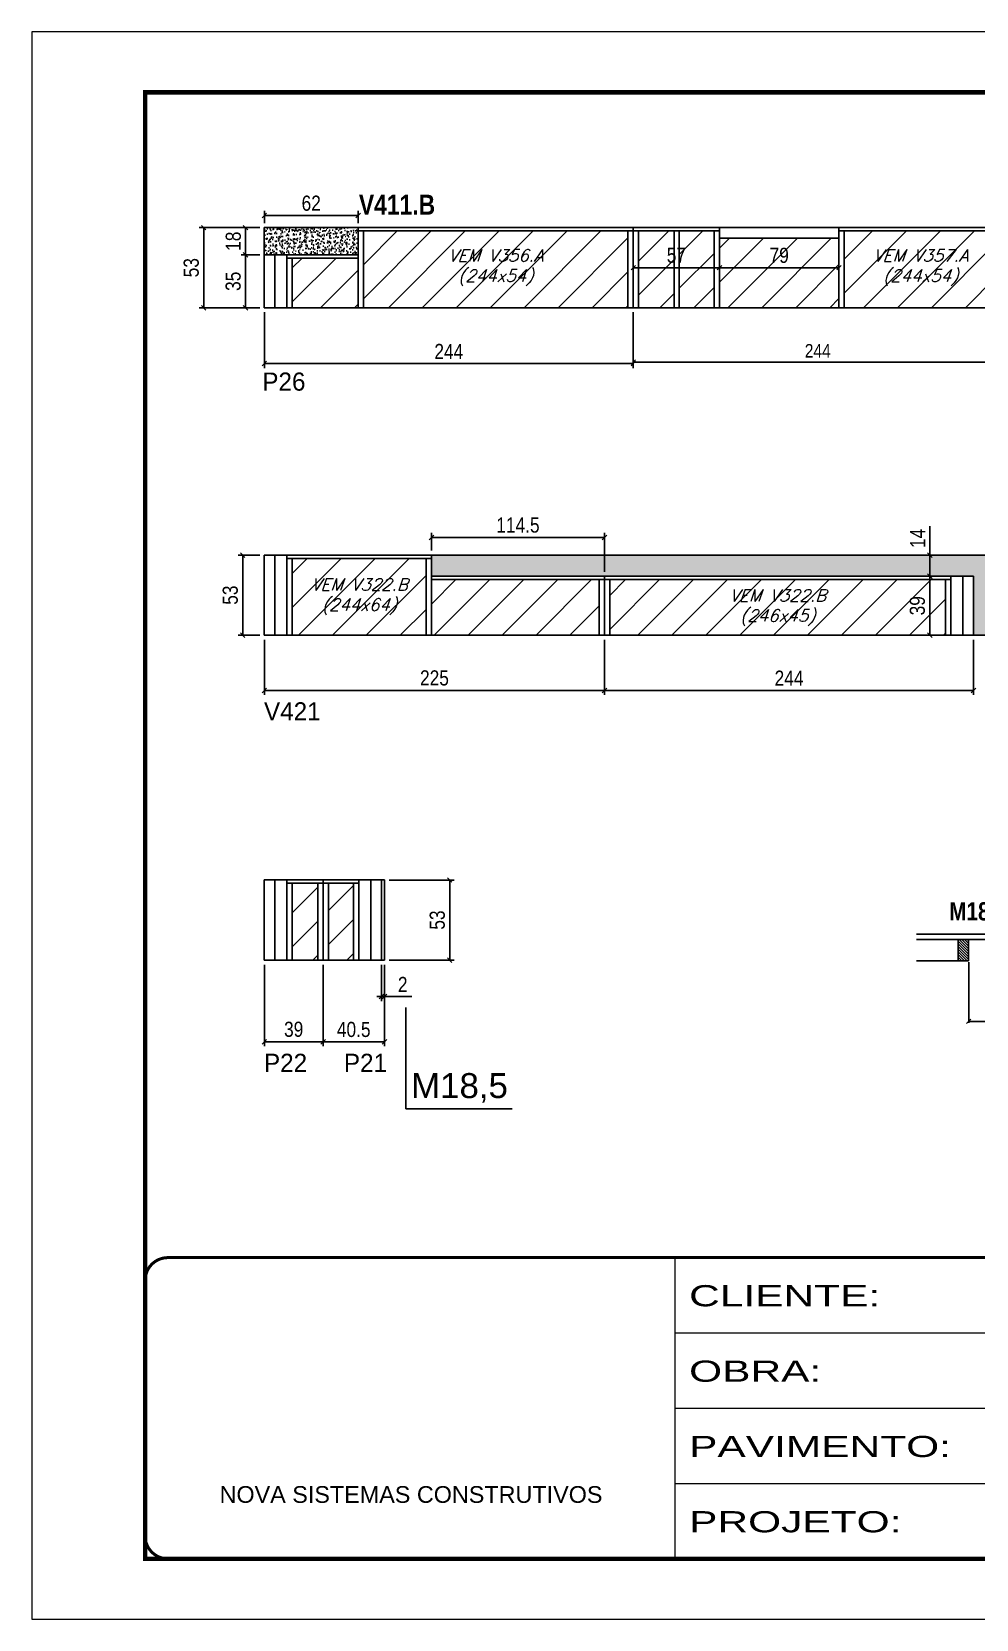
# Model space of a CAD drawing. Extents: x 13154 to 22413, y 1253 to 30260.
# Drawn here: x 17923 to 18548, y 25373 to 26423 of the extents above; entities that cross this region are included whole.
import ezdxf

# ---------------------------------------------------------------- set-up
doc = ezdxf.new("R2010")
doc.units = 0
doc.linetypes.add('CONTINUO', pattern=[0])
doc.linetypes.add('DASHED', pattern=[0.75, 0.5, -0.25])
for name, color, linetype in [('5', 5, 'Continuous'), ('COTA', 241, 'Continuous'), ('detalhes', 4, 'Continuous'), ('NOMENCLATURA', 7, 'Continuous'), ('Painéis', 200, 'Continuous'), ('SARR_2.2x10', 60, 'Continuous'), ('SARR_2.2x7', 40, 'Continuous'), ('SARR_3.5x7', 81, 'Continuous'), ('texto', 7, 'Continuous')]:
    doc.layers.add(name, color=color, linetype=linetype)
for name, color, linetype, lineweight in [('Folhas', 255, 'Continuous', 9), ('Hachura', 251, 'Continuous', 9), ('SARRAFO DE PRESSAO', 251, 'DASHED', 9)]:
    doc.layers.add(name, color=color, linetype=linetype, lineweight=lineweight)
doc.styles.add('ARIAL', font='arial.ttf')
doc.styles.add('COTA TECNICA', font='techl___.ttf', dxfattribs={"height": 10})
doc.styles.add('COTA TECNICA 2X', font='techl___.ttf', dxfattribs={"height": 10})
doc.styles.add('COTA TECNICA-50', font='techl___.ttf', dxfattribs={"height": 9})
doc.styles.add('Romans', font='romans.shx')
doc.styles.add('ROMAS860', font='ROMAS860.SHX')
doc.styles.get("Standard").update_dxf_attribs({"font": 'arial.ttf'})
doc.styles.add('TECNICA', font='techb___.ttf', dxfattribs={"height": 10})
doc.styles.add('Tecnologia', font='')
doc.styles.get('Tecnologia').set_extended_font_data('Forgotten Futurist')
doc.dimstyles.new('COTA PAINEL-50', dxfattribs={"dimtxt": 9, "dimasz": 3, "dimexe": 3, "dimexo": 3, "dimgap": 3, "dimtad": 1, "dimdec": 1, "dimzin": 12, "dimdsep": 46, "dimtxsty": 'COTA TECNICA-50', "dimblk1": 'OBLIQUE', "dimblk2": 'OBLIQUE', "dimsah": 1, "dimcen": 0.9, "dimclrd": 4, "dimclre": 4, "dimclrt": 240, "dimadec": 1, "dimazin": 3, "dimtfac": 1, "dimtdec": 1, "dimtmove": 0, "dimatfit": 3, "dimfxl": 1, "dimtolj": 1, "dimtzin": 12, "dimarcsym": 0})
doc.dimstyles.new('PAINEL', dxfattribs={"dimtxt": 10, "dimasz": 3, "dimexe": 3, "dimexo": 3, "dimgap": 3, "dimtad": 1, "dimdec": 1, "dimzin": 12, "dimdsep": 46, "dimtxsty": 'COTA TECNICA', "dimblk1": 'OBLIQUE', "dimblk2": 'OBLIQUE', "dimsah": 1, "dimcen": 0.9, "dimclrd": 4, "dimclre": 4, "dimclrt": 240, "dimadec": 1, "dimazin": 3, "dimtfac": 1, "dimtdec": 1, "dimtmove": 0, "dimatfit": 3, "dimfxl": 1, "dimtolj": 1, "dimtzin": 12, "dimarcsym": 0})
doc.dimstyles.new('SECAO', dxfattribs={"dimscale": 0.333333, "dimtxt": 5, "dimasz": 9, "dimexe": 3, "dimexo": 3, "dimgap": 3, "dimtad": 1, "dimdec": 1, "dimlfac": 0.5, "dimzin": 12, "dimdsep": 46, "dimtxsty": 'COTA TECNICA 2X', "dimblk1": 'OBLIQUE', "dimblk2": 'OBLIQUE', "dimsah": 1, "dimcen": 0.9, "dimclrd": 4, "dimclre": 4, "dimclrt": 240, "dimadec": 1, "dimazin": 3, "dimtfac": 1, "dimtdec": 1, "dimtmove": 0, "dimatfit": 3, "dimfxl": 1, "dimtolj": 1, "dimtzin": 12, "dimarcsym": 0})

# ---------------------------------------------------------------- blocks, each defined once
blk = doc.blocks.new('9999999999')
at = {"color": 30, "linetype": 'CONTINUO'}
for p, q in [((98564.6, 34230.2), (98564.6, 34429.4)), ((98564.6, 34379.6), (99584, 34379.6)), ((98564.6, 34329.8), (99488, 34329.8)), ((98564.6, 34280), (99488, 34280))]:
    blk.add_line(p, q, dxfattribs=at)
at = {"color": 30, "linetype": 'CONTINUO', "const_width": 2}
blk.add_lwpolyline([(99584, 34230.2), (99584, 34414.4, 0.414214), (99569, 34429.4), (98229, 34429.4, 0.414214), (98214, 34414.4), (98214, 34245.2, 0.414214), (98229, 34230.2), (99584, 34230.2)], format="xyb", dxfattribs=at)
at = {"layer": 'Folhas'}
blk.add_lwpolyline([(98139, 34190.2), (99624, 34190.2), (99624, 35240.2), (98139, 35240.2)], close=True, dxfattribs=at)
at = {"layer": 'Folhas', "color": 30, "const_width": 3}
blk.add_lwpolyline([(98214, 34230.2), (99584, 34230.2), (99584, 35200.2), (98214, 35200.2)], close=True, dxfattribs=at)
at = {"color": 7, "linetype": 'Continuous', "ltscale": 5, "style": 'ARIAL'}
blk.add_text('NOVA SISTEMAS CONSTRUTIVOS', height=11.059, dxfattribs=at).set_placement((98263.2, 34267.2))
at = {"layer": 'Folhas', "color": 7, "style": 'Tecnologia', "width": 1.5}
for s, p in [('CLIENTE:', (98573.7, 34397.2)), ('OBRA:', (98573.7, 34347.3)), ('PAVIMENTO:', (98573.7, 34297.5)), ('PROJETO:', (98573.7, 34247.7))]:
    blk.add_text(s, height=14, dxfattribs=at).set_placement(p)
blk = doc.blocks.new('_Oblique')
at = {"color": 0, "linetype": 'ByBlock', "lineweight": -2}
blk.add_line((-0.5, -0.5), (0.5, 0.5), dxfattribs=at)
blk = doc.blocks.new('*D1441')
at = {"layer": 'COTA', "color": 4, "linetype": 'ByBlock', "lineweight": -2, "transparency": 16777216}
for p, q in [((18320.7, 26237.9), (18320.7, 26201.9)), ((18564.7, 26237.9), (18564.7, 26201.9)), ((18320.7, 26204.9), (18564.7, 26204.9))]:
    blk.add_line(p, q, dxfattribs=at)
at = {"layer": 'Defpoints', "color": 0, "linetype": 'ByBlock', "transparency": 16777216}
for p in [(18320.7, 26240.9), (18564.7, 26240.9), (18564.7, 26204.9)]:
    blk.add_point(p, dxfattribs=at)
at = {"layer": 'COTA', "color": 4, "linetype": 'ByBlock', "lineweight": -2, "transparency": 16777216, "xscale": 3, "yscale": 3, "zscale": 3, "rotation": 180}
blk.add_blockref('_Oblique', (18320.7, 26204.9), dxfattribs=at)
at = {"layer": 'COTA', "color": 4, "linetype": 'ByBlock', "lineweight": -2, "transparency": 16777216, "xscale": 3, "yscale": 3, "zscale": 3}
blk.add_blockref('_Oblique', (18564.7, 26204.9), dxfattribs=at)
at = {"layer": 'COTA', "color": 240, "linetype": 'ByBlock', "transparency": 16777216, "insert": (18442.7, 26212.4), "char_height": 9, "attachment_point": 5, "style": 'COTA TECNICA-50'}
blk.add_mtext('\\A1;244', dxfattribs=at)
blk = doc.blocks.new('*D1442')
at = {"layer": 'COTA', "color": 4, "linetype": 'ByBlock', "lineweight": -2, "transparency": 16777216}
for p, q in [((18076.7, 26237.9), (18076.7, 26201)), ((18320.7, 26237.9), (18320.7, 26201)), ((18320.7, 26204), (18076.7, 26204))]:
    blk.add_line(p, q, dxfattribs=at)
at = {"layer": 'Defpoints', "color": 0, "linetype": 'ByBlock', "transparency": 16777216}
for p in [(18076.7, 26240.9), (18320.7, 26240.9), (18076.7, 26204)]:
    blk.add_point(p, dxfattribs=at)
at = {"layer": 'COTA', "color": 4, "linetype": 'ByBlock', "lineweight": -2, "transparency": 16777216, "xscale": 3, "yscale": 3, "zscale": 3, "rotation": 180}
blk.add_blockref('_Oblique', (18076.7, 26204), dxfattribs=at)
at = {"layer": 'COTA', "color": 4, "linetype": 'ByBlock', "lineweight": -2, "transparency": 16777216, "xscale": 3, "yscale": 3, "zscale": 3}
blk.add_blockref('_Oblique', (18320.7, 26204), dxfattribs=at)
at = {"layer": 'COTA', "color": 240, "linetype": 'ByBlock', "transparency": 16777216, "insert": (18198.7, 26212), "char_height": 10, "attachment_point": 5, "style": 'COTA TECNICA'}
blk.add_mtext('\\A1;244', dxfattribs=at)
blk = doc.blocks.new('*D1444')
at = {"layer": 'COTA', "color": 4, "lineweight": -2, "transparency": 16777216}
for p, q in [((18073.7, 26293.9), (18033.6, 26293.9)), ((18036.6, 26240.9), (18036.6, 26293.9)), ((18073.7, 26240.9), (18033.6, 26240.9))]:
    blk.add_line(p, q, dxfattribs=at)
at = {"layer": 'Defpoints', "color": 0, "transparency": 16777216}
for p in [(18036.6, 26293.9), (18076.7, 26293.9), (18076.7, 26240.9)]:
    blk.add_point(p, dxfattribs=at)
at = {"layer": 'COTA', "color": 4, "lineweight": -2, "transparency": 16777216, "xscale": 3, "yscale": 3, "zscale": 3}
for p, rotation in [((18036.6, 26293.9), 90), ((18036.6, 26240.9), 270)]:
    blk.add_blockref('_Oblique', p, dxfattribs=dict(at, rotation=rotation))
at = {"layer": 'COTA', "color": 240, "transparency": 16777216, "insert": (18028.4, 26267.4), "char_height": 10, "attachment_point": 5, "rotation": 90, "style": 'COTA TECNICA'}
blk.add_mtext('\\A1;53', dxfattribs=at)
blk = doc.blocks.new('*D1445')
at = {"layer": 'COTA', "color": 4, "lineweight": -2, "transparency": 16777216}
for p, q in [((18073.7, 26275.9), (18061.3, 26275.9)), ((18064.3, 26240.9), (18064.3, 26275.9)), ((18073.7, 26240.9), (18061.3, 26240.9))]:
    blk.add_line(p, q, dxfattribs=at)
at = {"layer": 'Defpoints', "color": 0, "transparency": 16777216}
for p in [(18064.3, 26275.9), (18076.7, 26275.9), (18076.7, 26240.9)]:
    blk.add_point(p, dxfattribs=at)
at = {"layer": 'COTA', "color": 4, "lineweight": -2, "transparency": 16777216, "xscale": 3, "yscale": 3, "zscale": 3}
for p, rotation in [((18064.3, 26275.9), 90), ((18064.3, 26240.9), 270)]:
    blk.add_blockref('_Oblique', p, dxfattribs=dict(at, rotation=rotation))
at = {"layer": 'COTA', "color": 240, "transparency": 16777216, "insert": (18056.1, 26258.4), "char_height": 10, "attachment_point": 5, "rotation": 90, "style": 'COTA TECNICA'}
blk.add_mtext('\\A1;35', dxfattribs=at)
blk = doc.blocks.new('*D1446')
at = {"layer": 'COTA', "color": 4, "lineweight": -2, "transparency": 16777216}
for p, q in [((18073.7, 26293.9), (18061.3, 26293.9)), ((18064.3, 26275.9), (18064.3, 26293.9)), ((18073.7, 26275.9), (18061.3, 26275.9))]:
    blk.add_line(p, q, dxfattribs=at)
at = {"layer": 'Defpoints', "color": 0, "transparency": 16777216}
for p in [(18064.3, 26293.9), (18076.7, 26293.9), (18076.7, 26275.9)]:
    blk.add_point(p, dxfattribs=at)
at = {"layer": 'COTA', "color": 4, "lineweight": -2, "transparency": 16777216, "xscale": 3, "yscale": 3, "zscale": 3}
for p, rotation in [((18064.3, 26293.9), 90), ((18064.3, 26275.9), 270)]:
    blk.add_blockref('_Oblique', p, dxfattribs=dict(at, rotation=rotation))
at = {"layer": 'COTA', "color": 240, "transparency": 16777216, "insert": (18056.2, 26284.9), "char_height": 10, "attachment_point": 5, "rotation": 90, "style": 'COTA TECNICA'}
blk.add_mtext('\\A1;18', dxfattribs=at)
blk = doc.blocks.new('*D1447')
at = {"layer": 'COTA', "color": 4, "lineweight": -2, "transparency": 16777216}
for p, q in [((18076.7, 26296.9), (18076.7, 26304.9)), ((18138.7, 26296.9), (18138.7, 26304.9)), ((18076.7, 26301.9), (18138.7, 26301.9))]:
    blk.add_line(p, q, dxfattribs=at)
at = {"layer": 'Defpoints', "color": 0, "transparency": 16777216}
for p in [(18076.7, 26293.9), (18138.7, 26301.9), (18138.7, 26293.9)]:
    blk.add_point(p, dxfattribs=at)
at = {"layer": 'COTA', "color": 4, "lineweight": -2, "transparency": 16777216, "xscale": 3, "yscale": 3, "zscale": 3, "rotation": 180}
blk.add_blockref('_Oblique', (18076.7, 26301.9), dxfattribs=at)
at = {"layer": 'COTA', "color": 4, "lineweight": -2, "transparency": 16777216, "xscale": 3, "yscale": 3, "zscale": 3}
blk.add_blockref('_Oblique', (18138.7, 26301.9), dxfattribs=at)
at = {"layer": 'COTA', "color": 240, "transparency": 16777216, "insert": (18107.7, 26310), "char_height": 10, "attachment_point": 5, "style": 'COTA TECNICA'}
blk.add_mtext('\\A1;62', dxfattribs=at)
blk = doc.blocks.new('*D1449')
at = {"layer": 'COTA', "color": 4, "lineweight": -2, "transparency": 16777216}
blk.add_line((18320.7, 26267.4), (18377.7, 26267.4), dxfattribs=at)
at = {"layer": 'Defpoints', "color": 0, "transparency": 16777216}
for p in [(18320.7, 26267.4), (18377.7, 26267.4), (18377.7, 26267.4)]:
    blk.add_point(p, dxfattribs=at)
at = {"layer": 'COTA', "color": 4, "lineweight": -2, "transparency": 16777216, "xscale": 3, "yscale": 3, "zscale": 3, "rotation": 180}
blk.add_blockref('_Oblique', (18320.7, 26267.4), dxfattribs=at)
at = {"layer": 'COTA', "color": 4, "lineweight": -2, "transparency": 16777216, "xscale": 3, "yscale": 3, "zscale": 3}
blk.add_blockref('_Oblique', (18377.7, 26267.4), dxfattribs=at)
at = {"layer": 'COTA', "color": 240, "transparency": 16777216, "insert": (18349.2, 26275.6), "char_height": 10, "attachment_point": 5, "style": 'COTA TECNICA'}
blk.add_mtext('\\A1;57', dxfattribs=at)
blk = doc.blocks.new('*D1450')
at = {"layer": 'COTA', "color": 4, "lineweight": -2, "transparency": 16777216}
blk.add_line((18377.7, 26267.4), (18456.7, 26267.4), dxfattribs=at)
at = {"layer": 'Defpoints', "color": 0, "transparency": 16777216}
for p in [(18377.7, 26267.4), (18456.7, 26267.4), (18456.7, 26267.4)]:
    blk.add_point(p, dxfattribs=at)
at = {"layer": 'COTA', "color": 4, "lineweight": -2, "transparency": 16777216, "xscale": 3, "yscale": 3, "zscale": 3, "rotation": 180}
blk.add_blockref('_Oblique', (18377.7, 26267.4), dxfattribs=at)
at = {"layer": 'COTA', "color": 4, "lineweight": -2, "transparency": 16777216, "xscale": 3, "yscale": 3, "zscale": 3}
blk.add_blockref('_Oblique', (18456.7, 26267.4), dxfattribs=at)
at = {"layer": 'COTA', "color": 240, "transparency": 16777216, "insert": (18417.2, 26275.5), "char_height": 10, "attachment_point": 5, "style": 'COTA TECNICA'}
blk.add_mtext('\\A1;79', dxfattribs=at)
blk = doc.blocks.new('*D1457')
at = {"layer": 'COTA', "color": 4, "linetype": 'ByBlock', "lineweight": -2, "transparency": 16777216}
for p, q in [((18076.7, 26021.3), (18076.7, 25984.8)), ((18301.7, 26021.3), (18301.7, 25984.8)), ((18301.7, 25987.8), (18076.7, 25987.8))]:
    blk.add_line(p, q, dxfattribs=at)
at = {"layer": 'Defpoints', "color": 0, "linetype": 'ByBlock', "transparency": 16777216}
for p in [(18076.7, 26024.3), (18301.7, 26024.3), (18076.7, 25987.8)]:
    blk.add_point(p, dxfattribs=at)
at = {"layer": 'COTA', "color": 4, "linetype": 'ByBlock', "lineweight": -2, "transparency": 16777216, "xscale": 3, "yscale": 3, "zscale": 3, "rotation": 180}
blk.add_blockref('_Oblique', (18076.7, 25987.8), dxfattribs=at)
at = {"layer": 'COTA', "color": 4, "linetype": 'ByBlock', "lineweight": -2, "transparency": 16777216, "xscale": 3, "yscale": 3, "zscale": 3}
blk.add_blockref('_Oblique', (18301.7, 25987.8), dxfattribs=at)
at = {"layer": 'COTA', "color": 240, "linetype": 'ByBlock', "transparency": 16777216, "insert": (18189.2, 25996), "char_height": 10, "attachment_point": 5, "style": 'COTA TECNICA'}
blk.add_mtext('\\A1;225', dxfattribs=at)
blk = doc.blocks.new('*D1456')
at = {"layer": 'COTA', "color": 4, "lineweight": -2, "transparency": 16777216}
for p, q in [((18073.7, 26077.3), (18059.4, 26077.3)), ((18062.4, 26024.3), (18062.4, 26077.3)), ((18073.7, 26024.3), (18059.4, 26024.3))]:
    blk.add_line(p, q, dxfattribs=at)
at = {"layer": 'Defpoints', "color": 0, "transparency": 16777216}
for p in [(18062.4, 26077.3), (18076.7, 26077.3), (18076.7, 26024.3)]:
    blk.add_point(p, dxfattribs=at)
at = {"layer": 'COTA', "color": 4, "lineweight": -2, "transparency": 16777216, "xscale": 3, "yscale": 3, "zscale": 3}
for p, rotation in [((18062.4, 26077.3), 90), ((18062.4, 26024.3), 270)]:
    blk.add_blockref('_Oblique', p, dxfattribs=dict(at, rotation=rotation))
at = {"layer": 'COTA', "color": 240, "transparency": 16777216, "insert": (18054.2, 26050.8), "char_height": 10, "attachment_point": 5, "rotation": 90, "style": 'COTA TECNICA'}
blk.add_mtext('\\A1;53', dxfattribs=at)
blk = doc.blocks.new('*D1458')
at = {"layer": 'COTA', "color": 4, "linetype": 'ByBlock', "lineweight": -2, "transparency": 16777216}
for p, q in [((18076.7, 25806.4), (18076.7, 25752.4)), ((18115.6, 25806.4), (18115.6, 25752.4)), ((18115.6, 25755.4), (18076.7, 25755.4))]:
    blk.add_line(p, q, dxfattribs=at)
at = {"layer": 'Defpoints', "color": 0, "linetype": 'ByBlock', "transparency": 16777216}
for p in [(18076.7, 25809.4), (18115.6, 25809.4), (18076.7, 25755.4)]:
    blk.add_point(p, dxfattribs=at)
at = {"layer": 'COTA', "color": 4, "linetype": 'ByBlock', "lineweight": -2, "transparency": 16777216, "xscale": 3, "yscale": 3, "zscale": 3, "rotation": 180}
blk.add_blockref('_Oblique', (18076.7, 25755.4), dxfattribs=at)
at = {"layer": 'COTA', "color": 4, "linetype": 'ByBlock', "lineweight": -2, "transparency": 16777216, "xscale": 3, "yscale": 3, "zscale": 3}
blk.add_blockref('_Oblique', (18115.6, 25755.4), dxfattribs=at)
at = {"layer": 'COTA', "color": 240, "linetype": 'ByBlock', "transparency": 16777216, "insert": (18096.1, 25763.6), "char_height": 10, "attachment_point": 5, "style": 'COTA TECNICA'}
blk.add_mtext('\\A1;39', dxfattribs=at)
blk = doc.blocks.new('*D1459')
at = {"layer": 'COTA', "color": 4, "lineweight": -2, "transparency": 16777216}
for p, q in [((18301.7, 26021.3), (18301.7, 25984.8)), ((18545.7, 26021.3), (18545.7, 25984.8)), ((18301.7, 25987.8), (18545.7, 25987.8))]:
    blk.add_line(p, q, dxfattribs=at)
at = {"layer": 'Defpoints', "color": 0, "transparency": 16777216}
for p in [(18301.7, 26024.3), (18545.7, 26024.3), (18545.7, 25987.8)]:
    blk.add_point(p, dxfattribs=at)
at = {"layer": 'COTA', "color": 4, "lineweight": -2, "transparency": 16777216, "xscale": 3, "yscale": 3, "zscale": 3, "rotation": 180}
blk.add_blockref('_Oblique', (18301.7, 25987.8), dxfattribs=at)
at = {"layer": 'COTA', "color": 4, "lineweight": -2, "transparency": 16777216, "xscale": 3, "yscale": 3, "zscale": 3}
blk.add_blockref('_Oblique', (18545.7, 25987.8), dxfattribs=at)
at = {"layer": 'COTA', "color": 240, "transparency": 16777216, "insert": (18423.7, 25995.9), "char_height": 10, "attachment_point": 5, "style": 'COTA TECNICA'}
blk.add_mtext('\\A1;244', dxfattribs=at)
blk = doc.blocks.new('*D1465')
at = {"layer": 'COTA', "color": 4, "lineweight": -2, "transparency": 16777216}
for p, q in [((18187.2, 26080.3), (18187.2, 26092)), ((18187.2, 26089), (18301.7, 26089)), ((18301.7, 26066.3), (18301.7, 26092))]:
    blk.add_line(p, q, dxfattribs=at)
at = {"layer": 'Defpoints', "color": 0, "transparency": 16777216}
for p in [(18301.7, 26089), (18187.2, 26077.3), (18301.7, 26063.3)]:
    blk.add_point(p, dxfattribs=at)
at = {"layer": 'COTA', "color": 4, "lineweight": -2, "transparency": 16777216, "xscale": 3, "yscale": 3, "zscale": 3, "rotation": 180}
blk.add_blockref('_Oblique', (18187.2, 26089), dxfattribs=at)
at = {"layer": 'COTA', "color": 4, "lineweight": -2, "transparency": 16777216, "xscale": 3, "yscale": 3, "zscale": 3}
blk.add_blockref('_Oblique', (18301.7, 26089), dxfattribs=at)
at = {"layer": 'COTA', "color": 240, "transparency": 16777216, "insert": (18244.4, 26097.1), "char_height": 10, "attachment_point": 5, "style": 'COTA TECNICA'}
blk.add_mtext('\\A1;114.5', dxfattribs=at)
blk = doc.blocks.new('*D1467')
at = {"layer": 'COTA', "color": 4, "lineweight": -2, "transparency": 16777216}
for p, q in [((18527.7, 26063.3), (18513.8, 26063.3)), ((18516.8, 26063.3), (18516.8, 26024.3)), ((18527.7, 26024.3), (18513.8, 26024.3))]:
    blk.add_line(p, q, dxfattribs=at)
at = {"layer": 'Defpoints', "color": 0, "transparency": 16777216}
for p in [(18530.7, 26063.3), (18516.8, 26024.3), (18530.7, 26024.3)]:
    blk.add_point(p, dxfattribs=at)
at = {"layer": 'COTA', "color": 4, "lineweight": -2, "transparency": 16777216, "xscale": 3, "yscale": 3, "zscale": 3}
for p, rotation in [((18516.8, 26063.3), 90), ((18516.8, 26024.3), 270)]:
    blk.add_blockref('_Oblique', p, dxfattribs=dict(at, rotation=rotation))
at = {"layer": 'COTA', "color": 240, "transparency": 16777216, "insert": (18508.6, 26043.8), "char_height": 10, "attachment_point": 5, "rotation": 90, "style": 'COTA TECNICA'}
blk.add_mtext('\\A1;39', dxfattribs=at)
blk = doc.blocks.new('*D1468')
at = {"layer": 'COTA', "color": 4, "lineweight": -2, "transparency": 16777216}
for p, q in [((18516.8, 26077.3), (18516.8, 26096.4)), ((18527.7, 26077.3), (18513.8, 26077.3)), ((18516.8, 26063.3), (18516.8, 26077.3)), ((18527.7, 26063.3), (18513.8, 26063.3))]:
    blk.add_line(p, q, dxfattribs=at)
at = {"layer": 'Defpoints', "color": 0, "transparency": 16777216}
for p in [(18516.8, 26077.3), (18530.7, 26077.3), (18530.7, 26063.3)]:
    blk.add_point(p, dxfattribs=at)
at = {"layer": 'COTA', "color": 4, "lineweight": -2, "transparency": 16777216, "xscale": 3, "yscale": 3, "zscale": 3}
for p, rotation in [((18516.8, 26077.3), 90), ((18516.8, 26063.3), 270)]:
    blk.add_blockref('_Oblique', p, dxfattribs=dict(at, rotation=rotation))
at = {"layer": 'COTA', "color": 240, "transparency": 16777216, "insert": (18508.8, 26088.3), "char_height": 10, "attachment_point": 5, "rotation": 90, "style": 'COTA TECNICA'}
blk.add_mtext('\\A1;14', dxfattribs=at)
blk = doc.blocks.new('*D1469')
at = {"layer": 'COTA', "color": 4, "lineweight": -2, "transparency": 16777216}
for p, q in [((18159.2, 25862.4), (18202.3, 25862.4)), ((18199.3, 25862.4), (18199.3, 25809.4)), ((18159.2, 25809.4), (18202.3, 25809.4))]:
    blk.add_line(p, q, dxfattribs=at)
at = {"layer": 'Defpoints', "color": 0, "transparency": 16777216}
for p in [(18156.2, 25862.4), (18156.2, 25809.4), (18199.3, 25809.4)]:
    blk.add_point(p, dxfattribs=at)
at = {"layer": 'COTA', "color": 4, "lineweight": -2, "transparency": 16777216, "xscale": 3, "yscale": 3, "zscale": 3}
for p, rotation in [((18199.3, 25862.4), 90), ((18199.3, 25809.4), 270)]:
    blk.add_blockref('_Oblique', p, dxfattribs=dict(at, rotation=rotation))
at = {"layer": 'COTA', "color": 240, "transparency": 16777216, "insert": (18191.1, 25835.9), "char_height": 10, "attachment_point": 5, "rotation": 90, "style": 'COTA TECNICA'}
blk.add_mtext('\\A1;53', dxfattribs=at)
blk = doc.blocks.new('*D1472')
at = {"layer": 'COTA', "color": 4, "lineweight": -2, "transparency": 16777216}
for p, q in [((18115.6, 25806.4), (18115.6, 25752.4)), ((18156.1, 25806.4), (18156.1, 25752.4)), ((18115.6, 25755.4), (18156.1, 25755.4))]:
    blk.add_line(p, q, dxfattribs=at)
at = {"layer": 'Defpoints', "color": 0, "transparency": 16777216}
for p in [(18115.6, 25809.4), (18156.1, 25809.4), (18156.1, 25755.4)]:
    blk.add_point(p, dxfattribs=at)
at = {"layer": 'COTA', "color": 4, "lineweight": -2, "transparency": 16777216, "xscale": 3, "yscale": 3, "zscale": 3, "rotation": 180}
blk.add_blockref('_Oblique', (18115.6, 25755.4), dxfattribs=at)
at = {"layer": 'COTA', "color": 4, "lineweight": -2, "transparency": 16777216, "xscale": 3, "yscale": 3, "zscale": 3}
blk.add_blockref('_Oblique', (18156.1, 25755.4), dxfattribs=at)
at = {"layer": 'COTA', "color": 240, "transparency": 16777216, "insert": (18135.8, 25763.5), "char_height": 10, "attachment_point": 5, "style": 'COTA TECNICA'}
blk.add_mtext('\\A1;40.5', dxfattribs=at)
blk = doc.blocks.new('*D1473')
at = {"layer": 'COTA', "color": 4, "lineweight": -2, "transparency": 16777216}
for p, q in [((18154.2, 25806.4), (18154.2, 25782.3)), ((18156.2, 25806.4), (18156.2, 25782.3)), ((18154.2, 25785.3), (18151.2, 25785.3)), ((18154.2, 25785.3), (18156.2, 25785.3)), ((18156.2, 25785.3), (18174.3, 25785.3))]:
    blk.add_line(p, q, dxfattribs=at)
at = {"layer": 'Defpoints', "color": 0, "transparency": 16777216}
for p in [(18154.2, 25809.4), (18156.2, 25809.4), (18156.2, 25785.3)]:
    blk.add_point(p, dxfattribs=at)
at = {"layer": 'COTA', "color": 4, "lineweight": -2, "transparency": 16777216, "xscale": 3, "yscale": 3, "zscale": 3}
blk.add_blockref('_Oblique', (18154.2, 25785.3), dxfattribs=at)
at = {"layer": 'COTA', "color": 4, "lineweight": -2, "transparency": 16777216, "xscale": 3, "yscale": 3, "zscale": 3, "rotation": 180}
blk.add_blockref('_Oblique', (18156.2, 25785.3), dxfattribs=at)
at = {"layer": 'COTA', "color": 240, "transparency": 16777216, "insert": (18168.2, 25793.3), "char_height": 10, "attachment_point": 5, "style": 'COTA TECNICA'}
blk.add_mtext('\\A1;2', dxfattribs=at)
blk = doc.blocks.new('*D1476')
at = {"layer": 'COTA', "color": 4, "lineweight": -2, "transparency": 16777216}
for p, q in [((18542.5, 25808), (18542.5, 25767.9)), ((18576.5, 25788.6), (18576.5, 25767.9)), ((18542.5, 25768.9), (18576.5, 25768.9))]:
    blk.add_line(p, q, dxfattribs=at)
at = {"layer": 'Defpoints', "color": 0, "transparency": 16777216}
for p in [(18542.5, 25809), (18576.5, 25789.6), (18576.5, 25768.9)]:
    blk.add_point(p, dxfattribs=at)
at = {"layer": 'COTA', "color": 4, "lineweight": -2, "transparency": 16777216, "xscale": 3, "yscale": 3, "zscale": 3, "rotation": 180}
blk.add_blockref('_Oblique', (18542.5, 25768.9), dxfattribs=at)
at = {"layer": 'COTA', "color": 4, "lineweight": -2, "transparency": 16777216, "xscale": 3, "yscale": 3, "zscale": 3}
blk.add_blockref('_Oblique', (18576.5, 25768.9), dxfattribs=at)
at = {"layer": 'COTA', "color": 240, "transparency": 16777216, "insert": (18559.5, 25774.9), "char_height": 10, "attachment_point": 5, "style": 'COTA TECNICA 2X'}
blk.add_mtext('\\A1;17', dxfattribs=at)

msp = doc.modelspace()

# ---------------------------------------------------------------- hatches: boundary and pattern name
at = {"layer": 'COTA'}
h = msp.add_hatch(dxfattribs=at)
h.set_pattern_fill('AR-CONC', color=256, scale=0.03)
h.set_pattern_definition([(50, (-113.3945, 10.5), (5.4655401, -0.47817257), [0.5715, -6.2865]), (355, (-113.3945, 10.5), (-1.0573026, 5.7317054), [0.4572, -5.0292175]), (100.451445, (-112.939, 10.46), (4.4082374, 5.2535326), [0.4857003, -5.3427073]), (46.1842, (-113.3945, 12.024), (8.1323712, -1.2612698), [0.85725, -9.42975]), (96.635558, (-112.717, 11.919), (7.122124, 7.4227837), [0.7285507, -8.0140682]), (351.18415, (-113.3945, 12.024), (7.122124, 7.4227837), [0.685799, -7.543792]), (21, (-112.6325, 11.643), (4.54843174, -3.06795595), [0.5715, -6.2865]), (326, (-112.6325, 11.643), (1.85406085, 5.525639), [0.4572, -5.0292]), (71.451445, (-112.2534, 11.3874), (6.4024926, 2.4576831), [0.4857003, -5.3426981]), (37.5, (-113.3945, 10.5), (0.0926581, 2.53665117), [0, -4.96824, 0, -5.1054, 0, -5.04825]), (7.5, (-113.3945, 10.5), (2.00458988, 3.00541724), [0, -2.91084, 0, -4.85394, 0, -1.92405]), (327.5, (-115.0937, 10.5), (4.06771786, -0.17186232), [0, -1.905, 0, -5.9436, 0, -7.8867]), (317.5, (-115.8557, 10.5), (4.44387544, 0.76279473), [0, -2.4765, 0, -3.94716, 0, -5.6007])])
h.paths.add_polyline_path([(18076.67, 26293.94), (18076.67, 26275.94), (18138.67, 26275.94), (18138.67, 26293.94)])
h = msp.add_hatch(dxfattribs=at)
h.set_pattern_fill('AR-CONC', color=256, scale=0.03)
h.set_pattern_definition([(50, (-16.3354, 0), (5.4655401, -0.47817257), [0.5715, -6.2865]), (355, (-16.3354, 0), (-1.0573026, 5.7317054), [0.4572, -5.0292175]), (100.451445, (-15.88, -0.04), (4.4082374, 5.2535326), [0.4857003, -5.3427073]), (46.1842, (-16.3354, 1.524), (8.1323712, -1.2612698), [0.85725, -9.42975]), (96.635558, (-15.658, 1.419), (7.122124, 7.4227837), [0.7285507, -8.0140682]), (351.18415, (-16.335, 1.524), (7.122124, 7.4227837), [0.685799, -7.543792]), (21, (-15.5734, 1.143), (4.54843174, -3.06795595), [0.5715, -6.2865]), (326, (-15.5734, 1.143), (1.85406085, 5.525639), [0.4572, -5.0292]), (71.451445, (-15.1943, 0.8873), (6.4024926, 2.4576831), [0.4857003, -5.3426981]), (37.5, (-16.3354, 0), (0.0926581, 2.53665117), [0, -4.96824, 0, -5.1054, 0, -5.04825]), (7.5, (-16.3354, 0), (2.00458988, 3.00541724), [0, -2.91084, 0, -4.85394, 0, -1.92405]), (327.5, (-18.0346, 0), (4.06771786, -0.17186232), [0, -1.905, 0, -5.9436, 0, -7.8867]), (317.5, (-18.7966, 0), (4.44387544, 0.76279473), [0, -2.4765, 0, -3.94716, 0, -5.6007])])
h.paths.add_polyline_path([(18545.67, 26024.29), (18575.67, 26024.29), (18575.67, 26059.29), (19269.17, 26059.29), (19269.17, 26077.29), (18187.17, 26077.29), (18187.17, 26063.29), (18545.67, 26063.29)])
at = {"layer": 'Hachura', "linetype": 'ByBlock'}
h = msp.add_hatch(dxfattribs=at)
h.set_pattern_fill('ANSI31', color=256, scale=5)
h.paths.add_polyline_path([(18138.67, 26240.94), (18138.67, 26273.74), (18095.17, 26273.74), (18095.17, 26240.94)])
h.paths.add_polyline_path([(18347.63, 26291.74), (18324.17, 26291.74), (18324.17, 26240.94), (18347.63, 26240.94)])
h.paths.add_polyline_path([(18374.17, 26291.74), (18351.13, 26291.74), (18351.13, 26240.94), (18374.17, 26240.94)])
h.paths.add_polyline_path([(18456.67, 26240.94), (18456.67, 26286.94), (18377.67, 26286.94), (18377.67, 26240.94)])
h.paths.add_polyline_path([(18561.17, 26240.94), (18561.17, 26291.74), (18460.17, 26291.74), (18460.17, 26240.94)])
h.paths.add_polyline_path([(18805.17, 26240.94), (18805.17, 26291.74), (18568.17, 26291.74), (18568.17, 26240.94)])
h.paths.add_polyline_path([(18839.63, 26291.74), (18812.17, 26291.74), (18812.17, 26240.94), (18839.63, 26240.94)])
h.paths.add_polyline_path([(18843.13, 26240.94), (18870.17, 26240.94), (18870.17, 26291.74), (18843.13, 26291.74)])
h.paths.add_polyline_path([(18952.67, 26240.94), (18952.67, 26286.94), (18873.67, 26286.94), (18873.67, 26240.94)])
h.paths.add_polyline_path([(18956.17, 26291.74), (18956.17, 26240.94), (19049.17, 26240.94), (19049.17, 26291.74)])
h.paths.add_polyline_path([(19056.17, 26240.94), (19122.17, 26240.94), (19122.17, 26291.74), (19056.17, 26291.74)])
h = msp.add_hatch(dxfattribs=at)
h.set_pattern_fill('ANSI31', color=256, scale=5)
h.paths.add_polyline_path([(18317.17, 26291.74), (18142.17, 26291.74), (18142.17, 26240.94), (18317.17, 26240.94)])
h = msp.add_hatch(dxfattribs=at)
h.set_pattern_fill('ANSI31', color=256, scale=5)
h.paths.add_polyline_path([(18183.67, 26024.29), (18183.67, 26075.09), (18095.17, 26075.09), (18095.17, 26024.29)])
h.paths.add_polyline_path([(18298.17, 26024.29), (18298.17, 26061.09), (18187.17, 26061.09), (18187.17, 26024.29)])
h.paths.add_polyline_path([(18305.17, 26061.09), (18305.17, 26024.29), (18527.17, 26024.29), (18527.17, 26061.09)])
h = msp.add_hatch(dxfattribs=at)
h.set_pattern_fill('ANSI31', color=256, scale=5)
h.paths.add_polyline_path([(18112.12, 25860.23), (18095.17, 25860.23), (18095.17, 25809.43), (18112.12, 25809.43)])
h.paths.add_polyline_path([(18135.67, 25860.23), (18119.12, 25860.23), (18119.12, 25809.43), (18135.67, 25809.43)])
at = {"layer": 'SARR_2.2x10'}
h = msp.add_hatch(dxfattribs=at)
h.set_pattern_fill('ANSI31', color=256, scale=10, angle=90)
h.set_pattern_definition([(135, (-113978.2681, -4274.0547), (-0.883883476, -0.883883476), [])])
h.paths.add_polyline_path([(18542.46, 25822.96), (18535.46, 25822.96), (18535.46, 25808.96), (18542.46, 25808.96)])

# ---------------------------------------------------------------- linework, layer by layer
at = {"layer": 'COTA'}
for p, q in [((18138.67, 26293.94), (18076.67, 26293.94)), ((18076.67, 26293.94), (18076.67, 26275.94)), ((18138.67, 26275.94), (18138.67, 26240.94)), ((19269.17, 26077.29), (18187.17, 26077.29)), ((18187.17, 26063.29), (18187.17, 26024.29)), ((18545.67, 26024.29), (18575.67, 26024.29))]:
    msp.add_line(p, q, dxfattribs=at)
at = {"layer": 'COTA', "linetype": 'ByBlock'}
for p, q in [((18530.67, 26063.29), (18530.67, 26024.29)), ((18139.17, 25862.43), (18139.17, 25809.43))]:
    msp.add_line(p, q, dxfattribs=at)
at = {"layer": 'NOMENCLATURA', "linetype": 'Continuous'}
for p in [(18170.21, 25778.05), (18240.66, 25710.96)]:
    msp.add_line(p, (18170.21, 25710.96), dxfattribs=at)
at = {"layer": 'Painéis', "linetype": 'Continuous'}
for p, q in [((18138.67, 26293.94), (19140.67, 26293.94)), ((18138.67, 26275.94), (18138.67, 26293.94)), ((18320.67, 26240.94), (18320.67, 26293.94)), ((18076.67, 26240.94), (18076.67, 26275.94)), ((18076.67, 26275.94), (18138.67, 26275.94)), ((19140.67, 26240.94), (18076.67, 26240.94)), ((18076.67, 26077.29), (18076.67, 26024.29)), ((18187.17, 26077.29), (18076.67, 26077.29)), ((18187.17, 26063.29), (18187.17, 26077.29)), ((18545.67, 26063.29), (18187.17, 26063.29)), ((18301.67, 26024.29), (18301.67, 26063.29)), ((18545.67, 26024.29), (18545.67, 26063.29)), ((18076.67, 26024.29), (18545.67, 26024.29)), ((18156.17, 25862.43), (18076.67, 25862.43)), ((18076.67, 25862.43), (18076.67, 25809.43)), ((18115.62, 25809.43), (18115.62, 25862.43)), ((18154.17, 25809.43), (18154.17, 25862.43)), ((18156.17, 25809.43), (18156.17, 25862.43)), ((18507.9, 25826.56), (18576.46, 25826.56)), ((18507.9, 25822.96), (18572.86, 25822.96)), ((18076.67, 25809.43), (18156.17, 25809.43))]:
    msp.add_line(p, q, dxfattribs=at)
at = {"layer": 'SARR_2.2x10'}
for p, q in [((18535.46, 25808.96), (18535.46, 25822.96)), ((18542.46, 25808.96), (18542.46, 25822.96)), ((18507.9, 25808.96), (18542.46, 25808.96))]:
    msp.add_line(p, q, dxfattribs=at)
at = {"layer": 'SARR_2.2x7', "linetype": 'Continuous'}
for p, q in [((18138.67, 26291.74), (18320.67, 26291.74)), ((18320.67, 26291.74), (18377.67, 26291.74)), ((18377.67, 26286.94), (18456.67, 26286.94)), ((18456.67, 26291.74), (18564.67, 26291.74)), ((18083.67, 26275.94), (18083.67, 26240.94)), ((18091.67, 26273.74), (18138.67, 26273.74)), ((18083.67, 26077.29), (18083.67, 26024.29)), ((18187.17, 26075.09), (18091.67, 26075.09)), ((18301.67, 26061.09), (18187.17, 26061.09)), ((18530.67, 26061.09), (18301.67, 26061.09)), ((18538.67, 26063.29), (18538.67, 26024.29)), ((18083.67, 25862.43), (18083.67, 25809.43)), ((18147.17, 25862.43), (18147.17, 25809.43)), ((18115.62, 25860.23), (18091.67, 25860.23)), ((18139.17, 25860.23), (18115.62, 25860.23))]:
    msp.add_line(p, q, dxfattribs=at)
at = {"layer": 'SARR_3.5x7'}
for p, q in [((18377.67, 26240.94), (18377.67, 26293.94)), ((18456.67, 26240.94), (18456.67, 26293.94)), ((18142.17, 26291.74), (18142.17, 26240.94)), ((18317.17, 26291.74), (18317.17, 26240.94)), ((18324.17, 26291.74), (18324.17, 26240.94)), ((18347.63, 26291.74), (18347.63, 26240.94)), ((18351.13, 26240.94), (18351.13, 26291.74)), ((18374.17, 26291.74), (18374.17, 26240.94)), ((18460.17, 26291.74), (18460.17, 26240.94)), ((18091.67, 26275.94), (18091.67, 26240.94)), ((18095.17, 26273.74), (18095.17, 26240.94)), ((18091.67, 26077.29), (18091.67, 26024.29)), ((18095.17, 26075.09), (18095.17, 26024.29)), ((18183.67, 26075.09), (18183.67, 26024.29)), ((18298.17, 26061.09), (18298.17, 26024.29)), ((18305.17, 26061.09), (18305.17, 26024.29)), ((18527.17, 26061.09), (18527.17, 26024.29)), ((18091.67, 25862.43), (18091.67, 25809.43)), ((18095.17, 25860.23), (18095.17, 25809.43)), ((18112.12, 25860.23), (18112.12, 25809.43)), ((18119.12, 25860.23), (18119.12, 25809.43)), ((18135.67, 25860.23), (18135.67, 25809.43))]:
    msp.add_line(p, q, dxfattribs=at)

# ---------------------------------------------------------------- block references
at = {"layer": 'SARRAFO DE PRESSAO', "color": 6, "linetype": 'ByBlock'}
msp.add_blockref('9999999999', (-80216.1, -8816.76), dxfattribs=at)

# ---------------------------------------------------------------- texts
at = {"layer": '5', "linetype": 'Continuous', "style": 'ROMAS860'}
for s, p in [('P26', (18075.34, 26186.06)), ('V421', (18076.46, 25967.95)), ('P22', (18076.46, 25735.48)), ('P21', (18129.31, 25735.48))]:
    msp.add_text(s, height=12, rotation=0.00004, dxfattribs=at).set_placement(p)
at = {"layer": 'detalhes', "insert": (18529.6, 25847.66), "char_height": 12, "attachment_point": 1, "style": 'TECNICA'}
msp.add_mtext_dynamic_manual_height_columns('M18,5', width=87.1848, gutter_width=1, heights=[0], dxfattribs=at)
at = {"layer": 'NOMENCLATURA', "style": 'TECNICA'}
msp.add_text('V411.B', height=13.2, dxfattribs=at).set_placement((18139.24, 26302.46))
at = {"layer": 'NOMENCLATURA', "linetype": 'Continuous'}
msp.add_text('M18,5', height=16.5, dxfattribs=at).set_placement((18173.74, 25718.16))
at = {"layer": 'texto', "color": 2, "char_height": 8, "attachment_point": 5, "style": 'Romans'}
for s, insert in [('{\\Q19;\\C256;VEM V356.A^J(244x54)}', (18229.67, 26267.44)), ('{\\Q19;\\C256;VEM V357.A^J(244x54)}', (18510.67, 26267.44)), ('{\\Q19;\\C256;VEM V322.B^J(244x64)}', (18139.48, 26049.82)), ('{\\Q19;\\C256;VEM V322.B^J(246x45)}', (18416.17, 26042.61))]:
    msp.add_mtext(s, dxfattribs=dict(at, insert=insert))

# ---------------------------------------------------------------- dimensions: what is measured, and where the dimension line sits
at = {"layer": 'COTA'}
for base, p1, p2, dimstyle, picture, middle in [((18138.67, 26301.91), (18076.67, 26293.94), (18138.67, 26293.94), 'PAINEL', '*D1447', (18107.67, 26310.02)), ((18377.67, 26267.44), (18320.67, 26267.44), (18377.67, 26267.44), 'PAINEL', '*D1449', (18349.17, 26275.55)), ((18301.67, 26088.96), (18187.17, 26077.29), (18301.67, 26063.29), 'PAINEL', '*D1465', (18244.42, 26097.07)), ((18545.67, 25987.85), (18301.67, 26024.29), (18545.67, 26024.29), 'PAINEL', '*D1459', (18423.67, 25995.92)), ((18156.07081228, 25755.37685137), (18115.62081228, 25809.42938477), (18156.07081228, 25809.42938477), 'PAINEL', '*D1472', (18135.84581228, 25763.48650049)), ((18156.17, 25785.28), (18154.17, 25809.43), (18156.17, 25809.43), 'PAINEL', '*D1473', (18168.23, 25793.28)), ((18576.46, 25768.88), (18542.46, 25808.96), (18576.46, 25789.56), 'SECAO', '*D1476', (18559.46, 25774.95))]:
    dim = msp.add_linear_dim(base=base, p1=p1, p2=p2, dimstyle=dimstyle, dxfattribs=at)
    dim.commit()
    dim.dimension.update_dxf_attribs({"geometry": picture, "text_midpoint": middle})
for base, p1, p2, picture, middle in [((18036.64, 26293.94), (18076.67, 26240.94), (18076.67, 26293.94), '*D1444', (18028.42, 26267.44)), ((18064.3, 26293.94), (18076.67, 26275.94), (18076.67, 26293.94), '*D1446', (18056.2, 26284.94)), ((18064.3, 26275.94), (18076.67, 26240.94), (18076.67, 26275.94), '*D1445', (18056.08, 26258.44)), ((18516.83, 26077.29), (18530.67, 26063.29), (18530.67, 26077.29), '*D1468', (18508.76, 26088.34)), ((18062.38, 26077.29), (18076.67, 26024.29), (18076.67, 26077.29), '*D1456', (18054.16, 26050.79)), ((18516.83, 26024.29), (18530.67, 26063.29), (18530.67, 26024.29), '*D1467', (18508.58, 26043.79)), ((18199.28, 25809.43), (18156.17, 25862.43), (18156.17, 25809.43), '*D1469', (18191.06, 25835.93))]:
    dim = msp.add_linear_dim(base=base, p1=p1, p2=p2, angle=90, dimstyle='PAINEL', dxfattribs=at)
    dim.commit()
    dim.dimension.update_dxf_attribs({"geometry": picture, "text_midpoint": middle})
dim = msp.add_linear_dim(base=(18456.67, 26267.44), p1=(18377.67, 26267.44), p2=(18456.67, 26267.44), dimstyle='PAINEL', override={"dimtmove": 1}, dxfattribs=at)
dim.commit()
dim.dimension.update_dxf_attribs({"geometry": '*D1450', "text_midpoint": (18417.17, 26275.54)})
at = {"layer": 'COTA', "linetype": 'ByBlock'}
dim = msp.add_linear_dim(base=(18076.67, 26203.95), p1=(18320.67, 26240.94), p2=(18076.67, 26240.94), angle=180, dimstyle='PAINEL', dxfattribs=at)
dim.commit()
dim.dimension.update_dxf_attribs({"geometry": '*D1442', "text_midpoint": (18198.67, 26212.03)})
dim = msp.add_linear_dim(base=(18564.67, 26204.85), p1=(18320.67, 26240.94), p2=(18564.67, 26240.94), angle=180, dimstyle='COTA PAINEL-50', override={"dimarcsym": 1}, dxfattribs=at)
dim.commit()
dim.dimension.update_dxf_attribs({"geometry": '*D1441', "text_midpoint": (18442.67, 26212.42)})
for base, p1, p2, picture, middle in [((18076.67, 25987.85), (18301.67, 26024.29), (18076.67, 26024.29), '*D1457', (18189.17, 25995.96)), ((18076.67081228, 25755.37685137), (18115.62081228, 25809.42938477), (18076.67081228, 25809.42938477), '*D1458', (18096.14581228, 25763.62538938))]:
    dim = msp.add_linear_dim(base=base, p1=p1, p2=p2, dimstyle='PAINEL', dxfattribs=at)
    dim.commit()
    dim.dimension.update_dxf_attribs({"geometry": picture, "text_midpoint": middle})

doc.saveas('drawing.dxf')
